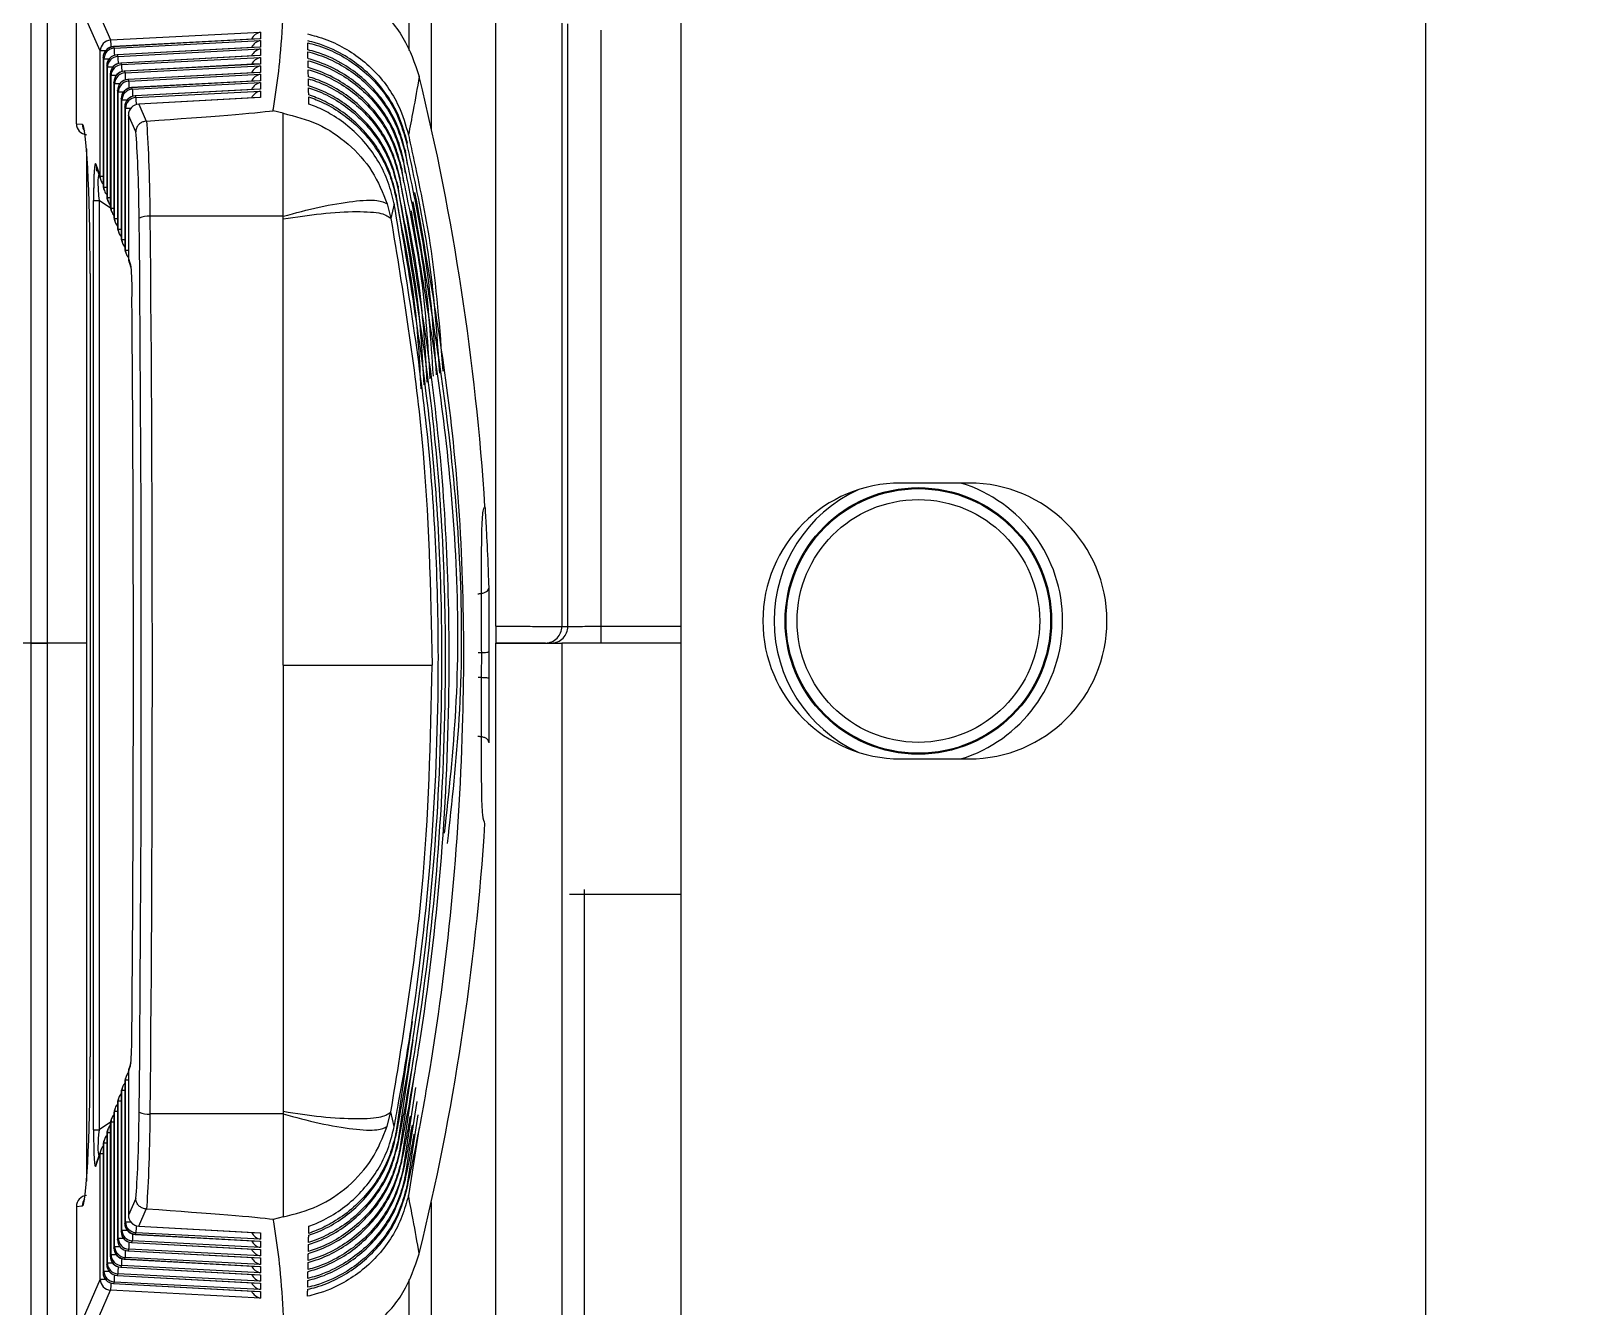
# Model space of a CAD drawing. Extents: x 7 to 135, y 1 to 99.
# Drawn here: x 98.014 to 99.424, y 44.668 to 45.824 of the extents above; entities that cross this region are included whole.
import ezdxf

# ---------------------------------------------------------------- set-up
doc = ezdxf.new("R2010")
doc.units = 0
doc.header["$MEASUREMENT"] = 0
doc.layers.add('OBJECT', color=7, linetype='CONTINUOUS')

msp = doc.modelspace()

# ---------------------------------------------------------------- linework, layer by layer
at = {"layer": 'OBJECT'}
for p, q in [((99.2781, 44.4974), (99.2781, 53.47)), ((98.0136, 45.27), (98.0136, 47.2234)), ((98.0281, 47.2169), (98.0281, 45.27)), ((98.3766, 45.7359), (98.3766, 47.2169)), ((98.435, 45.2852), (98.435, 47.2169)), ((98.3763, 47.1644), (98.3763, 45.7371)), ((98.356, 47.1), (98.356, 45.8069)), ((98.4949, 47.0979), (98.4949, 45.285)), ((98.6031, 44.5417), (98.6031, 46.0383)), ((98.0641, 45.8655), (98.0857, 45.8165)), ((98.0763, 45.8065), (98.0547, 45.8556)), ((98.0547, 45.7406), (98.0547, 45.8555)), ((98.5003, 45.285), (98.5003, 45.8312)), ((98.0857, 45.8165), (98.2216, 45.8235)), ((98.2204, 45.8176), (98.0884, 45.8105)), ((98.2216, 45.8176), (98.0884, 45.8104)), ((98.089, 45.809), (98.2216, 45.8159)), ((98.2216, 45.8235), (98.2216, 45.8176)), ((98.2216, 45.8159), (98.2216, 45.81)), ((98.5303, 45.8255), (98.5303, 45.2852)), ((98.0763, 45.6927), (98.0763, 45.8065)), ((98.0809, 45.8065), (98.0763, 45.8065)), ((98.0884, 45.8105), (98.0884, 45.8104)), ((98.0884, 45.8104), (98.089, 45.809)), ((98.2204, 45.81), (98.0916, 45.803)), ((98.0916, 45.803), (98.0917, 45.803)), ((98.2216, 45.81), (98.0917, 45.803)), ((98.0917, 45.803), (98.0923, 45.8016)), ((98.0923, 45.8016), (98.2216, 45.8083)), ((98.2204, 45.8024), (98.0949, 45.7956)), ((98.2216, 45.8024), (98.0949, 45.7955)), ((98.2216, 45.8083), (98.2216, 45.8024)), ((98.0789, 45.8005), (98.0789, 45.685)), ((98.0795, 45.7991), (98.0789, 45.8005)), ((98.0789, 45.8005), (98.0789, 45.685)), ((98.0789, 45.8005), (98.0789, 45.8005)), ((98.0795, 45.6832), (98.0795, 45.7991)), ((98.0842, 45.7991), (98.0795, 45.7991)), ((98.0822, 45.7931), (98.0822, 45.6755)), ((98.0828, 45.7917), (98.0822, 45.7931)), ((98.0822, 45.7931), (98.0822, 45.6755)), ((98.0822, 45.7931), (98.0822, 45.7931)), ((98.0828, 45.6737), (98.0828, 45.7917)), ((98.0875, 45.7917), (98.0828, 45.7917)), ((98.0949, 45.7956), (98.0949, 45.7955)), ((98.0949, 45.7955), (98.0955, 45.7941)), ((98.0955, 45.7941), (98.2216, 45.8007)), ((98.2204, 45.7948), (98.0982, 45.7882)), ((98.2216, 45.7947), (98.0982, 45.7881)), ((98.0982, 45.7882), (98.0982, 45.7881)), ((98.0982, 45.7881), (98.0988, 45.7867)), ((98.0988, 45.7867), (98.2216, 45.793)), ((98.2216, 45.8007), (98.2216, 45.7947)), ((98.2216, 45.793), (98.2216, 45.7871)), ((98.0854, 45.7856), (98.0854, 45.666)), ((98.0855, 45.7856), (98.0854, 45.7856)), ((98.0861, 45.7842), (98.0855, 45.7856)), ((98.0855, 45.7856), (98.0855, 45.666)), ((98.0861, 45.6642), (98.0861, 45.7842)), ((98.0907, 45.7842), (98.0861, 45.7842)), ((98.0887, 45.7782), (98.0887, 45.6564)), ((98.0894, 45.7768), (98.0887, 45.7782)), ((98.0887, 45.7782), (98.0887, 45.6564)), ((98.0887, 45.7782), (98.0887, 45.7782)), ((98.0894, 45.6546), (98.0894, 45.7768)), ((98.094, 45.7768), (98.0894, 45.7768)), ((98.2204, 45.7871), (98.1015, 45.7807)), ((98.2216, 45.7871), (98.1015, 45.7807)), ((98.1015, 45.7807), (98.1021, 45.7792)), ((98.1015, 45.7807), (98.1015, 45.7807)), ((98.1021, 45.7792), (98.2216, 45.7854)), ((98.2204, 45.7795), (98.1047, 45.7733)), ((98.2216, 45.7795), (98.1047, 45.7732)), ((98.1054, 45.7718), (98.2216, 45.7778)), ((98.2216, 45.7854), (98.2216, 45.7795)), ((98.2216, 45.7778), (98.2216, 45.7719)), ((98.3655, 45.7834), (98.3656, 45.7833)), ((98.092, 45.7707), (98.092, 45.6469)), ((98.0926, 45.7693), (98.092, 45.7707)), ((98.092, 45.7707), (98.092, 45.6469)), ((98.092, 45.7707), (98.092, 45.7707)), ((98.0926, 45.6451), (98.0926, 45.7693)), ((98.0973, 45.7693), (98.0926, 45.7693)), ((98.0953, 45.7633), (98.0953, 45.6374)), ((98.0959, 45.7619), (98.0953, 45.7633)), ((98.0953, 45.7633), (98.0953, 45.6374)), ((98.0953, 45.7633), (98.0953, 45.7633)), ((98.0959, 45.6356), (98.0959, 45.7619)), ((98.1005, 45.7619), (98.0959, 45.7619)), ((98.1047, 45.7733), (98.1047, 45.7732)), ((98.1047, 45.7732), (98.1054, 45.7718)), ((98.2204, 45.7719), (98.108, 45.7659)), ((98.2216, 45.7719), (98.108, 45.7658)), ((98.108, 45.7659), (98.108, 45.7658)), ((98.108, 45.7658), (98.1086, 45.7644)), ((98.1086, 45.7644), (98.2216, 45.7702)), ((98.2204, 45.7643), (98.1113, 45.7584)), ((98.2216, 45.7643), (98.1113, 45.7584)), ((98.2216, 45.7702), (98.2216, 45.7643)), ((98.0985, 45.7559), (98.0985, 45.6279)), ((98.0992, 45.7544), (98.0985, 45.7559)), ((98.0985, 45.7559), (98.0985, 45.6279)), ((98.0985, 45.7559), (98.0985, 45.7559)), ((98.0992, 45.6261), (98.0992, 45.7544)), ((98.1038, 45.7544), (98.0992, 45.7544)), ((98.1018, 45.7484), (98.1018, 45.6184)), ((98.1018, 45.7484), (98.1018, 45.6184)), ((98.1085, 45.7332), (98.1018, 45.7484)), ((98.1018, 45.7484), (98.1018, 45.7484)), ((98.1113, 45.7584), (98.1181, 45.7429)), ((98.1113, 45.7584), (98.1113, 45.7584)), ((98.2422, 45.75), (98.2331, 45.7523)), ((98.0547, 45.7406), (98.06, 45.7401)), ((98.0547, 45.7406), (98.0547, 45.7406)), ((98.1181, 45.7429), (98.1184, 45.7429)), ((98.0639, 45.7177), (98.0639, 44.7823)), ((98.3546, 45.7241), (98.3542, 45.7224)), ((98.0724, 45.704), (98.0763, 45.6927)), ((98.3513, 45.708), (98.351, 45.7064)), ((98.3532, 45.6957), (98.3513, 45.708)), ((98.353, 45.7161), (98.3526, 45.7144)), ((98.3549, 45.7037), (98.353, 45.7161)), ((98.0729, 45.7007), (98.0768, 45.6895)), ((98.073, 45.7004), (98.073, 45.6976)), ((98.0789, 45.6927), (98.0763, 45.6927)), ((98.348, 45.692), (98.3477, 45.6904)), ((98.3497, 45.7), (98.3494, 45.6984)), ((98.3516, 45.6876), (98.3497, 45.7)), ((98.0789, 45.685), (98.0795, 45.6832)), ((98.0789, 45.685), (98.0789, 45.685)), ((98.0794, 45.6817), (98.0801, 45.68)), ((98.0795, 45.6832), (98.0822, 45.6832)), ((98.0822, 45.6755), (98.0828, 45.6737)), ((98.0822, 45.6755), (98.0822, 45.6755)), ((98.3446, 45.676), (98.3443, 45.6744)), ((98.3463, 45.684), (98.346, 45.6824)), ((98.0703, 44.829), (98.0703, 45.671)), ((98.0703, 45.671), (98.0753, 45.671)), ((98.0753, 45.671), (98.0753, 44.829)), ((98.0856, 45.6642), (98.0753, 45.671)), ((98.0827, 45.6722), (98.0833, 45.6704)), ((98.0828, 45.6737), (98.0854, 45.6737)), ((98.0854, 45.666), (98.0855, 45.666)), ((98.0855, 45.666), (98.0861, 45.6642)), ((98.086, 45.6627), (98.0866, 45.6609)), ((98.0861, 45.6642), (98.0887, 45.6642)), ((98.3366, 45.6679), (98.3399, 45.6547)), ((98.3429, 45.668), (98.3399, 45.6547)), ((98.0887, 45.6564), (98.0894, 45.6546)), ((98.0887, 45.6564), (98.0887, 45.6564)), ((98.0893, 45.6532), (98.0899, 45.6514)), ((98.0894, 45.6546), (98.092, 45.6546)), ((98.092, 45.6469), (98.0926, 45.6451)), ((98.092, 45.6469), (98.092, 45.6469)), ((98.2422, 45.6567), (98.1216, 45.6567)), ((98.2422, 45.6543), (98.2422, 45.6567)), ((98.0925, 45.6437), (98.0932, 45.6419)), ((98.0926, 45.6451), (98.0953, 45.6451)), ((98.0953, 45.6374), (98.0959, 45.6356)), ((98.0953, 45.6374), (98.0953, 45.6374)), ((98.0958, 45.6342), (98.0964, 45.6323)), ((98.0959, 45.6356), (98.0985, 45.6356)), ((98.0985, 45.6279), (98.0992, 45.6261)), ((98.0985, 45.6279), (98.0985, 45.6279)), ((98.0991, 45.6247), (98.0997, 45.6228)), ((98.0992, 45.6261), (98.1018, 45.6261)), ((98.1018, 45.6184), (98.1035, 45.6135)), ((98.1018, 45.6184), (98.1018, 45.6184)), ((98.0671, 45.605), (98.0671, 44.895)), ((98.0671, 45.605), (98.0671, 44.895)), ((98.0671, 45.605), (98.0671, 45.605)), ((98.1024, 45.6151), (98.104, 45.6103)), ((98.8641, 45.415), (98.8021, 45.415)), ((98.4251, 45.3934), (98.4251, 45.3934)), ((98.435, 45.2852), (98.435, 45.27)), ((98.5303, 45.2852), (98.5303, 45.27)), ((98.5303, 45.2852), (98.6031, 45.2852)), ((98.0136, 45.27), (97.8333, 45.27)), ((98.0136, 45.27), (97.8333, 45.27)), ((98.0136, 43.3862), (98.0136, 45.27)), ((98.0639, 45.27), (98.0281, 45.27)), ((98.0281, 45.27), (98.0281, 43.3365)), ((98.435, 43.3193), (98.435, 45.27)), ((98.4949, 45.27), (98.4949, 43.4205)), ((98.5019, 45.27), (98.4949, 45.27)), ((98.6031, 45.27), (98.5019, 45.27)), ((98.4287, 45.2622), (98.4287, 45.2622)), ((98.4287, 45.2378), (98.4287, 45.2378)), ((98.8021, 45.165), (98.8641, 45.165)), ((98.4251, 45.1066), (98.4251, 45.1066)), ((98.5019, 45.0424), (98.6031, 45.0424)), ((98.5155, 44.3084), (98.5155, 45.0468)), ((98.359, 44.9272), (98.3443, 44.8256)), ((98.3596, 44.9104), (98.346, 44.8176)), ((98.0671, 44.895), (98.0671, 44.895)), ((98.1018, 44.8816), (98.1035, 44.8864)), ((98.104, 44.8897), (98.1024, 44.8848)), ((98.3604, 44.895), (98.3477, 44.8096)), ((98.0992, 44.8739), (98.0985, 44.8721)), ((98.0985, 44.8721), (98.0985, 44.7441)), ((98.0985, 44.8721), (98.0985, 44.7441)), ((98.0985, 44.8721), (98.0985, 44.8721)), ((98.0997, 44.8772), (98.0991, 44.8753)), ((98.0992, 44.7456), (98.0992, 44.8739)), ((98.1018, 44.8739), (98.0992, 44.8739)), ((98.1018, 44.8816), (98.1018, 44.7516)), ((98.1018, 44.8816), (98.1018, 44.7516)), ((98.1018, 44.8816), (98.1018, 44.8816)), ((98.3613, 44.8807), (98.3494, 44.8016)), ((98.0932, 44.8581), (98.0925, 44.8563)), ((98.0959, 44.8644), (98.0953, 44.8626)), ((98.0953, 44.8626), (98.0953, 44.7367)), ((98.0953, 44.8626), (98.0953, 44.7367)), ((98.0953, 44.8626), (98.0953, 44.8626)), ((98.0964, 44.8676), (98.0958, 44.8658)), ((98.0959, 44.7381), (98.0959, 44.8644)), ((98.0985, 44.8644), (98.0959, 44.8644)), ((98.3622, 44.8673), (98.351, 44.7936)), ((98.0894, 44.8454), (98.0887, 44.8435)), ((98.0887, 44.8435), (98.0887, 44.7218)), ((98.0887, 44.8435), (98.0887, 44.7218)), ((98.0887, 44.8435), (98.0887, 44.8435)), ((98.0899, 44.8486), (98.0893, 44.8468)), ((98.0894, 44.7232), (98.0894, 44.8454)), ((98.092, 44.8454), (98.0894, 44.8454)), ((98.0926, 44.8549), (98.092, 44.8531)), ((98.092, 44.8531), (98.092, 44.7292)), ((98.092, 44.8531), (98.092, 44.7292)), ((98.092, 44.8531), (98.092, 44.8531)), ((98.0926, 44.7307), (98.0926, 44.8549)), ((98.0953, 44.8549), (98.0926, 44.8549)), ((98.2422, 44.8433), (98.1216, 44.8433)), ((98.2422, 44.8457), (98.2422, 44.8433)), ((98.3366, 44.8321), (98.3399, 44.8453)), ((98.3429, 44.832), (98.3399, 44.8453)), ((98.3633, 44.8546), (98.3526, 44.7856)), ((98.3643, 44.8425), (98.3542, 44.7776)), ((98.0703, 44.829), (98.0753, 44.829)), ((98.0856, 44.8358), (98.0753, 44.829)), ((98.0833, 44.8296), (98.0827, 44.8278)), ((98.0854, 44.834), (98.0854, 44.7144)), ((98.0855, 44.834), (98.0854, 44.834)), ((98.0861, 44.8358), (98.0855, 44.834)), ((98.0855, 44.834), (98.0855, 44.7144)), ((98.0866, 44.8391), (98.086, 44.8373)), ((98.0861, 44.7158), (98.0861, 44.8358)), ((98.0887, 44.8358), (98.0861, 44.8358)), ((98.3654, 44.8309), (98.3558, 44.7695)), ((98.0795, 44.8168), (98.0789, 44.815)), ((98.0789, 44.815), (98.0789, 44.6995)), ((98.0789, 44.815), (98.0789, 44.6995)), ((98.0789, 44.815), (98.0789, 44.815)), ((98.0801, 44.82), (98.0794, 44.8183)), ((98.0795, 44.7009), (98.0795, 44.8168)), ((98.0822, 44.8168), (98.0795, 44.8168)), ((98.0828, 44.8263), (98.0822, 44.8245)), ((98.0822, 44.8245), (98.0822, 44.7069)), ((98.0822, 44.8245), (98.0822, 44.7069)), ((98.0822, 44.8245), (98.0822, 44.8245)), ((98.0828, 44.7083), (98.0828, 44.8263)), ((98.0854, 44.8263), (98.0828, 44.8263)), ((98.3446, 44.824), (98.3443, 44.8256)), ((98.3463, 44.816), (98.346, 44.8176)), ((98.0724, 44.796), (98.0763, 44.8073)), ((98.0768, 44.8105), (98.0729, 44.7993)), ((98.0763, 44.6935), (98.0763, 44.8073)), ((98.0763, 44.8073), (98.0789, 44.8073)), ((98.348, 44.808), (98.3477, 44.8096)), ((98.3497, 44.8), (98.3494, 44.8016)), ((98.3513, 44.792), (98.351, 44.7936)), ((98.353, 44.7839), (98.3526, 44.7856)), ((98.3546, 44.7759), (98.3542, 44.7776)), ((98.0547, 44.7594), (98.06, 44.7599)), ((98.0547, 44.7594), (98.0547, 44.6445)), ((98.0547, 44.7594), (98.0547, 44.7594)), ((98.1085, 44.7668), (98.1018, 44.7516)), ((98.3763, 44.7629), (98.3763, 43.3193)), ((98.0985, 44.7441), (98.0992, 44.7456)), ((98.0985, 44.7441), (98.0985, 44.7441)), ((98.0992, 44.7456), (98.1038, 44.7456)), ((98.1018, 44.7516), (98.1018, 44.7516)), ((98.1113, 44.7416), (98.1181, 44.7571)), ((98.1181, 44.7571), (98.1184, 44.7571)), ((98.2422, 44.75), (98.2331, 44.7477)), ((98.092, 44.7292), (98.0926, 44.7307)), ((98.0926, 44.7307), (98.0973, 44.7307)), ((98.0953, 44.7367), (98.0959, 44.7381)), ((98.0953, 44.7367), (98.0953, 44.7367)), ((98.0959, 44.7381), (98.1005, 44.7381)), ((98.1086, 44.7356), (98.108, 44.7342)), ((98.108, 44.7342), (98.2216, 44.7281)), ((98.108, 44.7342), (98.108, 44.7341)), ((98.108, 44.7341), (98.2204, 44.7281)), ((98.2216, 44.7298), (98.1086, 44.7356)), ((98.1113, 44.7416), (98.2204, 44.7357)), ((98.1113, 44.7416), (98.2216, 44.7357)), ((98.1113, 44.7416), (98.1113, 44.7416)), ((98.2216, 44.7357), (98.2216, 44.7298)), ((98.0855, 44.7144), (98.0861, 44.7158)), ((98.0861, 44.7158), (98.0907, 44.7158)), ((98.0887, 44.7218), (98.0894, 44.7232)), ((98.0887, 44.7218), (98.0887, 44.7218)), ((98.0894, 44.7232), (98.094, 44.7232)), ((98.092, 44.7292), (98.092, 44.7292)), ((98.1021, 44.7208), (98.1015, 44.7193)), ((98.1015, 44.7193), (98.2204, 44.7129)), ((98.1015, 44.7193), (98.2216, 44.7129)), ((98.1015, 44.7193), (98.1015, 44.7193)), ((98.2216, 44.7146), (98.1021, 44.7208)), ((98.1054, 44.7282), (98.1047, 44.7268)), ((98.1047, 44.7268), (98.2216, 44.7205)), ((98.1047, 44.7268), (98.1047, 44.7267)), ((98.1047, 44.7267), (98.2204, 44.7205)), ((98.2216, 44.7222), (98.1054, 44.7282)), ((98.2216, 44.7281), (98.2216, 44.7222)), ((98.2216, 44.7205), (98.2216, 44.7146)), ((98.3655, 44.7165), (98.3656, 44.7167)), ((98.0822, 44.7069), (98.0828, 44.7083)), ((98.0822, 44.7069), (98.0822, 44.7069)), ((98.0828, 44.7083), (98.0875, 44.7083)), ((98.0854, 44.7144), (98.0855, 44.7144)), ((98.0955, 44.7059), (98.0949, 44.7045)), ((98.0949, 44.7045), (98.2216, 44.6976)), ((98.0949, 44.7045), (98.0949, 44.7044)), ((98.0949, 44.7044), (98.2204, 44.6976)), ((98.2216, 44.6993), (98.0955, 44.7059)), ((98.0988, 44.7133), (98.0982, 44.7119)), ((98.0982, 44.7119), (98.2216, 44.7052)), ((98.0982, 44.7119), (98.0982, 44.7118)), ((98.0982, 44.7118), (98.2204, 44.7052)), ((98.2216, 44.707), (98.0988, 44.7133)), ((98.2216, 44.7129), (98.2216, 44.707)), ((98.2216, 44.7052), (98.2216, 44.6993)), ((98.0763, 44.6935), (98.0547, 44.6444)), ((98.0763, 44.6935), (98.0809, 44.6935)), ((98.0789, 44.6995), (98.0795, 44.7009)), ((98.0789, 44.6995), (98.0789, 44.6995)), ((98.0795, 44.7009), (98.0842, 44.7009)), ((98.089, 44.691), (98.0884, 44.6896)), ((98.0884, 44.6896), (98.2216, 44.6824)), ((98.0884, 44.6896), (98.0884, 44.6895)), ((98.0884, 44.6895), (98.2204, 44.6824)), ((98.2216, 44.6841), (98.089, 44.691)), ((98.0916, 44.697), (98.2204, 44.69)), ((98.0917, 44.697), (98.0916, 44.697)), ((98.0923, 44.6984), (98.0917, 44.697)), ((98.0917, 44.697), (98.2216, 44.69)), ((98.2216, 44.6917), (98.0923, 44.6984)), ((98.2216, 44.6976), (98.2216, 44.6917)), ((98.2216, 44.69), (98.2216, 44.6841)), ((98.356, 44.6933), (98.356, 43.4)), ((98.0641, 44.6345), (98.0857, 44.6835)), ((98.2216, 44.6765), (98.0857, 44.6835)), ((98.2216, 44.6824), (98.2216, 44.6765))]:
    msp.add_line(p, q, dxfattribs=at)
at = {"layer": 'OBJECT', "flags": 128}
msp.add_lwpolyline([(98.4949, 45.285), (98.4965, 45.285), (98.5003, 45.285)], dxfattribs=at)
at = {"layer": 'OBJECT'}
for radius in [0.1208, 0.1199, 0.11]:
    msp.add_circle((98.8181, 45.29), radius, dxfattribs=at)
for centre, radius, start, end in [((99.9031, 45.29), 1.5, 209.9264, 65.3757), ((98.0863, 45.8064), 0.01, 93.2335, 179.4221), ((98.312, 45.8224), 0.2264, 181.5146, 183.1358), ((98.0889, 45.8005), 0.01, 93.0837, 180), ((98.0889, 45.8004), 0.01, 93.2373, 179.4219), ((98.0896, 45.799), 0.01, 93.2327, 179.423), ((98.0922, 45.7931), 0.01, 93.0837, 180), ((98.0922, 45.793), 0.01, 93.2371, 179.4186), ((98.0928, 45.7916), 0.01, 93.2318, 179.423), ((98.1145, 45.8068), 0.0256, 175.1457, 189.4997), ((98.3122, 45.8073), 0.22, 181.4935, 183.1576), ((98.0954, 45.7856), 0.01, 93.0837, 180), ((98.0955, 45.7855), 0.01, 93.2335, 179.4221), ((98.0961, 45.7841), 0.01, 93.2335, 179.4221), ((98.0987, 45.7782), 0.01, 93.0837, 180), ((98.0988, 45.7781), 0.01, 93.2318, 179.423), ((98.2148, 45.7958), 0.1192, 180.7895, 183.8566), ((98.0994, 45.7767), 0.01, 93.2336, 179.4256), ((98.102, 45.7707), 0.01, 93.0837, 180), ((98.102, 45.7706), 0.01, 93.2318, 179.423), ((98.1027, 45.7692), 0.01, 93.2362, 179.4194), ((98.3234, 45.7926), 0.2247, 181.5129, 183.1388), ((98.3285, 45.7852), 0.2265, 181.5181, 183.1287), ((96.1797, 45.25), 2.25, 3.6537, 13.7101), ((98.1053, 45.7633), 0.01, 93.0837, 180), ((98.1053, 45.7632), 0.01, 93.2354, 179.4194), ((98.1059, 45.7618), 0.01, 93.2354, 179.4194), ((98.1085, 45.7559), 0.01, 93.0837, 180), ((98.1086, 45.7558), 0.01, 93.2318, 179.423), ((98.1092, 45.7543), 0.01, 93.2354, 179.4194), ((98.3282, 45.7777), 0.2229, 181.5089, 183.1434), ((98.3315, 45.7702), 0.223, 181.5075, 183.1399), ((98.1118, 45.7484), 0.01, 93.0837, 180), ((98.1118, 45.7483), 0.01, 93.2318, 179.423), ((98.0647, 45.7406), 0.01, 180, 265), ((98.07, 45.7401), 0.01, 179.9819, 217.6254), ((98.0822, 45.7039), 0.00978, 179.5527, 198.9469), ((98.086, 45.6927), 0.00979, 179.5553, 198.9443), ((98.0862, 45.6927), 0.01, 198.9828, 222.7995), ((98.0889, 45.685), 0.01, 180, 198.9828), ((98.0886, 45.6849), 0.00973, 179.5032, 198.9964), ((98.0893, 45.6831), 0.00975, 179.5244, 198.976), ((98.0895, 45.6832), 0.01, 198.9828, 222.774), ((98.0922, 45.6755), 0.01, 180, 198.9828), ((98.0919, 45.6754), 0.00975, 179.5325, 198.9872), ((98.0926, 45.6736), 0.00975, 179.5244, 198.976), ((98.0928, 45.6737), 0.01, 198.9828, 222.7486), ((98.0954, 45.666), 0.01, 180, 198.9828), ((98.0952, 45.6659), 0.00978, 179.5534, 198.9462), ((98.0958, 45.6641), 0.00973, 179.5025, 198.9971), ((98.0961, 45.6642), 0.01, 198.9828, 222.7231), ((98.0987, 45.6564), 0.01, 180, 198.9828), ((98.0985, 45.6564), 0.00975, 179.5242, 198.9754), ((98.0991, 45.6546), 0.00973, 179.5032, 198.9964), ((98.0993, 45.6546), 0.01, 198.9828, 222.6976), ((98.102, 45.6469), 0.01, 180, 198.9828), ((98.1017, 45.6469), 0.00973, 179.5032, 198.9964), ((98.1195, 45.6397), 0.0171, 82.9738, 117.5469), ((98.1024, 45.645), 0.00975, 179.5325, 198.9872), ((98.1026, 45.6451), 0.01, 198.9828, 222.6721), ((98.1053, 45.6374), 0.01, 180, 198.9828), ((98.105, 45.6373), 0.00975, 179.5325, 198.9872), ((98.1057, 45.6355), 0.00975, 179.5325, 198.9872), ((98.1059, 45.6356), 0.01, 198.9828, 222.6466), ((98.1085, 45.6279), 0.01, 180, 198.9828), ((98.1083, 45.6278), 0.00978, 179.5527, 198.9469), ((98.1089, 45.626), 0.00975, 179.5325, 198.9872), ((98.1092, 45.6261), 0.01, 198.9828, 222.6211), ((98.1118, 45.6184), 0.01, 180, 198.9828), ((98.1116, 45.6183), 0.00975, 179.5236, 198.976), ((98.1132, 45.6135), 0.00975, 179.5325, 198.9872), ((98.8021, 45.29), 0.125, 90, 270), ((98.8181, 45.29), 0.1308, 114.6595, 245.3405), ((98.8181, 45.29), 0.1308, 287.1647, 72.8353), ((98.8641, 45.29), 0.125, 270, 90), ((98.4799, 45.285), 0.015, 270.0395, 0.0695), ((98.4853, 45.285), 0.015, 270.0402, 0.07), ((96.1797, 45.25), 2.25, 346.2899, 356.3463), ((98.1118, 44.8816), 0.01, 161.0172, 180), ((98.1116, 44.8817), 0.00976, 161.025, 180.4752), ((98.1132, 44.8865), 0.00975, 161.0131, 180.4669), ((98.1059, 44.8644), 0.01, 137.3534, 161.0172), ((98.1085, 44.8721), 0.01, 161.0172, 180), ((98.1083, 44.8722), 0.00978, 161.0541, 180.4461), ((98.1089, 44.874), 0.00975, 161.0131, 180.4669), ((98.1092, 44.8739), 0.01, 137.3789, 161.0172), ((98.1024, 44.855), 0.00975, 161.0131, 180.4669), ((98.1026, 44.8549), 0.01, 137.3279, 161.0172), ((98.1053, 44.8626), 0.01, 161.0172, 180), ((98.105, 44.8627), 0.00975, 161.0125, 180.4676), ((98.1057, 44.8645), 0.00975, 161.0125, 180.4676), ((98.0961, 44.8358), 0.01, 137.2769, 161.0172), ((98.0987, 44.8435), 0.01, 161.0172, 180), ((98.0985, 44.8436), 0.00976, 161.025, 180.4752), ((98.0991, 44.8454), 0.00973, 161.0032, 180.497), ((98.0993, 44.8454), 0.01, 137.3024, 161.0172), ((98.102, 44.8531), 0.01, 161.0172, 180), ((98.1017, 44.8531), 0.00973, 161.0039, 180.4963), ((98.1195, 44.8602), 0.0171, 242.4556, 277.025), ((98.0926, 44.8264), 0.00975, 161.0248, 180.4754), ((98.0928, 44.8263), 0.01, 137.2514, 161.0172), ((98.0954, 44.834), 0.01, 161.0172, 180), ((98.0952, 44.8341), 0.00978, 161.0534, 180.4468), ((98.0958, 44.8359), 0.00973, 161.0039, 180.4963), ((98.0889, 44.815), 0.01, 161.0172, 180), ((98.0886, 44.8151), 0.00973, 161.0039, 180.4963), ((98.0893, 44.8169), 0.00976, 161.025, 180.4752), ((98.0895, 44.8168), 0.01, 137.226, 161.0172), ((98.0922, 44.8245), 0.01, 161.0172, 180), ((98.0919, 44.8246), 0.00975, 161.0131, 180.4669), ((98.086, 44.8073), 0.00978, 161.0539, 180.4463), ((98.0862, 44.8073), 0.01, 137.2005, 161.0172), ((98.0822, 44.7961), 0.00978, 161.0541, 180.4461), ((98.0647, 44.7594), 0.01, 95, 180), ((98.07, 44.7599), 0.01, 142.3737, 180.019), ((98.1085, 44.7441), 0.01, 180, 266.9163), ((98.1086, 44.7442), 0.01, 180.5774, 266.7671), ((98.1092, 44.7457), 0.01, 180.581, 266.7636), ((98.1118, 44.7516), 0.01, 180, 266.9163), ((98.1118, 44.7517), 0.01, 180.5774, 266.7671), ((98.1027, 44.7308), 0.01, 180.5812, 266.7636), ((98.1053, 44.7367), 0.01, 180, 266.9163), ((98.1053, 44.7368), 0.01, 180.581, 266.7636), ((98.1059, 44.7382), 0.01, 180.581, 266.7636), ((98.3282, 44.7223), 0.2229, 176.8565, 178.4912), ((98.3315, 44.7298), 0.2229, 176.8599, 178.4927), ((98.0961, 44.7159), 0.01, 180.5774, 266.7673), ((98.0987, 44.7218), 0.01, 180, 266.9163), ((98.0988, 44.7219), 0.01, 180.5774, 266.7671), ((98.0994, 44.7233), 0.01, 180.574, 266.7672), ((98.102, 44.7292), 0.01, 180, 266.9163), ((98.102, 44.7293), 0.01, 180.5774, 266.7671), ((98.3234, 44.7074), 0.2247, 176.8614, 178.4869), ((98.3285, 44.7148), 0.2265, 176.8713, 178.4819), ((98.0922, 44.7069), 0.01, 180, 266.9163), ((98.0922, 44.707), 0.01, 180.581, 266.7638), ((98.0928, 44.7084), 0.01, 180.5772, 266.7675), ((98.0954, 44.7144), 0.01, 180, 266.9163), ((98.0955, 44.7145), 0.01, 180.5777, 266.7671), ((98.3153, 44.6926), 0.2231, 176.8539, 178.4951), ((98.2148, 44.7042), 0.1193, 176.1438, 179.2101), ((98.0863, 44.6936), 0.01, 180.5774, 266.7671), ((98.0889, 44.6995), 0.01, 180, 266.9163), ((98.0889, 44.6996), 0.01, 180.5776, 266.7637), ((98.0896, 44.701), 0.01, 180.5772, 266.7675), ((98.4856, 44.6705), 0.4001, 177.2162, 178.1334), ((98.1154, 44.6931), 0.0265, 170.7312, 184.6234)]:
    msp.add_arc(centre, radius, start, end, dxfattribs=at)
for centre, major_axis, ratio, start_param, end_param in [((98.2222, 45.8136), (0.00731, 0.0077), 0.885668, 0.872583, 1.900342), ((98.2222, 45.806), (0.00731, 0.0077), 0.885668, 0.872583, 1.900342), ((98.2222, 45.7984), (0.00731, 0.0077), 0.885668, 0.872583, 1.900342), ((98.2222, 45.7907), (0.00731, 0.0077), 0.885668, 0.872583, 1.900342), ((98.2222, 45.7831), (0.00731, 0.0077), 0.885668, 0.872583, 1.900342), ((98.2222, 45.7755), (0.00731, 0.0077), 0.885668, 0.872583, 1.900342), ((98.2222, 45.7679), (0.00731, 0.0077), 0.885668, 0.872583, 1.900342), ((98.2222, 45.7603), (0.00731, 0.0077), 0.885668, 0.872583, 1.900342), ((95.9524, 45.635), (2.2897, 0.1191), 0.00637, 5.952606, 6.193719), ((98.06, 45.6046), (0, 0.1355), 0.052561, 4.715395, 6.278595), ((98.1059, 45.635), (0, 0.11), 0.052802, 4.894143, 5.815677), ((98.1159, 45.635), (0, 0.12), 0.048402, 4.894143, 5.830764), ((98.0728, 45.6563), (-0.0008, 0.0482), 0.049658, 6.132152, 7.543678), ((98.0828, 45.6563), (-0.0068, 0.04), 0.131783, 0.235307, 0.687541), ((98.0828, 45.6563), (-0.0068, 0.04), 0.131783, 0.687541, 1.17247), ((97.9953, 45.25), (0, 2.24), 0.052802, 4.530635, 4.894143), ((98.0053, 45.25), (0, 2.25), 0.052568, 4.530635, 4.894143), ((97.9918, 45.25), (0, 2.1693), 0.052827, 4.557874, 4.866904), ((98.4364, 45.25), (0, 0.1429), 0.054262, 1.485384, 1.656209), ((98.06, 44.8954), (0, 0.1355), 0.052561, 3.146183, 4.709383), ((98.1059, 44.865), (0, 0.11), 0.052802, 3.609101, 4.530635), ((98.1159, 44.865), (0, 0.12), 0.048402, 3.594014, 4.530635), ((98.0728, 44.8437), (0.0008, 0.0482), 0.049658, 1.8811, 3.292626), ((98.0828, 44.8437), (0.0068, 0.04), 0.131783, 1.969122, 2.906286), ((95.9524, 44.865), (2.2897, -0.1191), 0.00637, 0.089466, 0.33058), ((98.2222, 44.7397), (-0.00731, 0.0077), 0.885668, 1.241251, 2.26901), ((98.2222, 44.7321), (-0.00731, 0.0077), 0.885668, 1.241251, 2.26901), ((98.2222, 44.7245), (-0.00731, 0.0077), 0.885668, 1.241251, 2.26901), ((98.2222, 44.7169), (-0.00731, 0.0077), 0.885668, 1.241251, 2.26901), ((98.2222, 44.7093), (-0.00731, 0.0077), 0.885668, 1.241251, 2.26901), ((98.2222, 44.7016), (-0.00731, 0.0077), 0.885668, 1.241251, 2.26901), ((98.2222, 44.694), (-0.00731, 0.0077), 0.885668, 1.241251, 2.26901), ((98.2222, 44.6864), (-0.00731, 0.0077), 0.885668, 1.241251, 2.26901)]:
    msp.add_ellipse(centre, major_axis=major_axis, ratio=ratio, start_param=start_param, end_param=end_param, dxfattribs=at)
for points, knots in [([(98.2493, 45.875), (98.2628, 45.8736), (98.2898, 45.8709), (98.3254, 45.8501), (98.3528, 45.8204), (98.3614, 45.7955), (98.3655, 45.7834)], [0, 0, 0, 0, 0.253585, 0.507165, 0.760848, 1, 1, 1, 1]), ([(98.2331, 45.7523), (98.2332, 45.753), (98.2337, 45.7566), (98.2359, 45.7713), (98.2399, 45.7998), (98.2414, 45.8253), (98.2422, 45.8396)], [0, 0, 0, 0, 0.024147, 0.120739, 0.507103, 1, 1, 1, 1]), ([(98.2643, 45.8219), (98.2669, 45.8212), (98.2761, 45.819), (98.2974, 45.8108), (98.3251, 45.791), (98.3468, 45.7612), (98.3532, 45.7394), (98.3558, 45.7305)], [0, 0, 0, 0, 0.0597773, 0.2071598, 0.5014128, 0.7959343, 1, 1, 1, 1]), ([(98.3546, 45.7241), (98.3528, 45.7305), (98.3475, 45.7501), (98.3291, 45.7793), (98.301, 45.8022), (98.278, 45.8122), (98.267, 45.815), (98.2644, 45.8156)], [0, 0, 0, 0, 0.148503, 0.448597, 0.748256, 0.940444, 1, 1, 1, 1]), ([(98.2644, 45.8138), (98.267, 45.8132), (98.2761, 45.8109), (98.2973, 45.8023), (98.3246, 45.7822), (98.3457, 45.7524), (98.3518, 45.731), (98.3542, 45.7224)], [0, 0, 0, 0, 0.059496, 0.208459, 0.505892, 0.803608, 1, 1, 1, 1]), ([(98.2645, 45.8076), (98.2645, 45.8084), (98.2645, 45.8105), (98.2644, 45.8126), (98.2644, 45.8138)], [0, 0, 0, 0, 0.412522, 1, 1, 1, 1]), ([(98.353, 45.7161), (98.3512, 45.7225), (98.346, 45.7421), (98.3277, 45.7714), (98.3, 45.7941), (98.2776, 45.8041), (98.2671, 45.8069), (98.2645, 45.8076)], [0, 0, 0, 0, 0.150136, 0.453529, 0.756485, 0.940718, 1, 1, 1, 1]), ([(98.2646, 45.8058), (98.2671, 45.8051), (98.2761, 45.8026), (98.2971, 45.7938), (98.3242, 45.7733), (98.3445, 45.7435), (98.3504, 45.7225), (98.3526, 45.7144)], [0, 0, 0, 0, 0.0592199, 0.2098301, 0.5105952, 0.8116522, 1, 1, 1, 1]), ([(98.2647, 45.7995), (98.2647, 45.8004), (98.2646, 45.8025), (98.2646, 45.8045), (98.2646, 45.8058)], [0, 0, 0, 0, 0.412498, 1, 1, 1, 1]), ([(98.3513, 45.708), (98.3496, 45.7145), (98.3445, 45.7341), (98.3263, 45.7635), (98.299, 45.786), (98.2771, 45.7959), (98.2672, 45.7988), (98.2647, 45.7995)], [0, 0, 0, 0, 0.151845, 0.458695, 0.765105, 0.940995, 1, 1, 1, 1]), ([(98.2647, 45.7977), (98.2672, 45.797), (98.2761, 45.7944), (98.297, 45.7852), (98.3238, 45.7643), (98.3433, 45.7347), (98.3489, 45.7141), (98.351, 45.7064)], [0, 0, 0, 0, 0.058946, 0.211287, 0.515534, 0.820094, 1, 1, 1, 1]), ([(98.2649, 45.7914), (98.2648, 45.7922), (98.2648, 45.7943), (98.2648, 45.7964), (98.2647, 45.7977)], [0, 0, 0, 0, 0.412462, 1, 1, 1, 1]), ([(98.3497, 45.7), (98.348, 45.7065), (98.3429, 45.7261), (98.3249, 45.7556), (98.298, 45.7779), (98.2767, 45.7878), (98.2673, 45.7906), (98.2649, 45.7914)], [0, 0, 0, 0, 0.153634, 0.464107, 0.774128, 0.941265, 1, 1, 1, 1]), ([(98.2649, 45.7895), (98.2673, 45.7888), (98.2762, 45.7861), (98.2968, 45.7766), (98.3233, 45.7553), (98.3421, 45.7258), (98.3475, 45.7056), (98.3494, 45.6984)], [0, 0, 0, 0, 0.058674, 0.212822, 0.520728, 0.828955, 1, 1, 1, 1]), ([(98.265, 45.7832), (98.265, 45.7841), (98.265, 45.7862), (98.2649, 45.7883), (98.2649, 45.7895)], [0, 0, 0, 0, 0.41243, 1, 1, 1, 1]), ([(98.348, 45.692), (98.3464, 45.6985), (98.3413, 45.7181), (98.3234, 45.7476), (98.297, 45.7697), (98.2763, 45.7796), (98.2674, 45.7824), (98.265, 45.7832)], [0, 0, 0, 0, 0.155511, 0.46978, 0.783592, 0.941533, 1, 1, 1, 1]), ([(98.265, 45.7814), (98.2674, 45.7806), (98.2762, 45.7778), (98.2967, 45.768), (98.3228, 45.7462), (98.3409, 45.7168), (98.346, 45.6971), (98.3477, 45.6904)], [0, 0, 0, 0, 0.058404, 0.214451, 0.526194, 0.838268, 1, 1, 1, 1]), ([(98.2652, 45.775), (98.2652, 45.7759), (98.2651, 45.778), (98.2651, 45.7801), (98.265, 45.7814)], [0, 0, 0, 0, 0.412389, 1, 1, 1, 1]), ([(98.3463, 45.684), (98.3447, 45.6905), (98.3397, 45.7101), (98.3219, 45.7397), (98.2959, 45.7616), (98.2758, 45.7714), (98.2675, 45.7742), (98.2652, 45.775)], [0, 0, 0, 0, 0.1574803, 0.4757308, 0.7935207, 0.9417948, 1, 1, 1, 1]), ([(98.3656, 45.7833), (98.3637, 45.773), (98.3606, 45.7554), (98.3572, 45.7378), (98.3558, 45.7305)], [0, 0, 0, 0, 0.581449, 1, 1, 1, 1]), ([(98.2652, 45.7732), (98.2675, 45.7724), (98.2762, 45.7694), (98.2965, 45.7593), (98.3223, 45.7371), (98.3396, 45.7079), (98.3444, 45.6886), (98.346, 45.6824)], [0, 0, 0, 0, 0.058137, 0.216178, 0.531948, 0.848068, 1, 1, 1, 1]), ([(98.2653, 45.7667), (98.2653, 45.7676), (98.2653, 45.7698), (98.2652, 45.7719), (98.2652, 45.7732)], [0, 0, 0, 0, 0.412358, 1, 1, 1, 1]), ([(98.3446, 45.676), (98.343, 45.6825), (98.3381, 45.7022), (98.3203, 45.7318), (98.2949, 45.7534), (98.2754, 45.7631), (98.2676, 45.7659), (98.2653, 45.7667)], [0, 0, 0, 0, 0.159551, 0.481991, 0.803963, 0.942058, 1, 1, 1, 1]), ([(98.2654, 45.7649), (98.2676, 45.7641), (98.2762, 45.761), (98.2963, 45.7506), (98.3217, 45.728), (98.3383, 45.6989), (98.3429, 45.6801), (98.3443, 45.6744)], [0, 0, 0, 0, 0.057876, 0.218013, 0.53802, 0.858388, 1, 1, 1, 1]), ([(98.2655, 45.7584), (98.2655, 45.7593), (98.2654, 45.7615), (98.2654, 45.7636), (98.2654, 45.7649)], [0, 0, 0, 0, 0.412315, 1, 1, 1, 1]), ([(98.2422, 45.6567), (98.2422, 45.6674), (98.2422, 45.6887), (98.2422, 45.716), (98.2422, 45.738), (98.2422, 45.746), (98.2422, 45.75)], [0, 0, 0, 0, 0.249999, 0.5, 0.749998, 1, 1, 1, 1]), ([(98.2422, 45.75), (98.2529, 45.7473), (98.2742, 45.7418), (98.3019, 45.7231), (98.3242, 45.6984), (98.3325, 45.678), (98.3366, 45.6679)], [0, 0, 0, 0, 0.2499994, 0.4999989, 0.7500007, 1, 1, 1, 1]), ([(98.3429, 45.668), (98.3413, 45.6745), (98.3364, 45.6942), (98.3188, 45.7239), (98.2938, 45.7452), (98.2749, 45.7549), (98.2677, 45.7576), (98.2655, 45.7584)], [0, 0, 0, 0, 0.16173, 0.488575, 0.814946, 0.942319, 1, 1, 1, 1]), ([(98.1181, 45.7429), (98.117, 45.7427), (98.1148, 45.7424), (98.1119, 45.7406), (98.1097, 45.738), (98.1087, 45.7355), (98.1085, 45.7338), (98.1085, 45.7333), (98.1085, 45.7332)], [0, 0, 0, 0, 0.219289, 0.438493, 0.659232, 0.882991, 0.985827, 1, 1, 1, 1]), ([(98.3542, 45.7224), (98.3556, 45.7159), (98.3626, 45.6833), (98.3768, 45.6146), (98.3813, 45.5512), (98.3839, 45.5145)], [0, 0, 0, 0, 0.09511, 0.475612, 1, 1, 1, 1]), ([(98.3558, 45.7305), (98.3572, 45.7239), (98.3643, 45.6914), (98.3791, 45.6206), (98.384, 45.5551), (98.3869, 45.5163)], [0, 0, 0, 0, 0.09231, 0.461609, 1, 1, 1, 1]), ([(98.351, 45.7064), (98.3524, 45.6999), (98.3591, 45.6672), (98.3721, 45.6029), (98.3759, 45.544), (98.3781, 45.5118)], [0, 0, 0, 0, 0.101685, 0.508482, 1, 1, 1, 1]), ([(98.3526, 45.7144), (98.354, 45.7079), (98.3608, 45.6753), (98.3745, 45.6087), (98.3786, 45.5476), (98.381, 45.5131)], [0, 0, 0, 0, 0.098265, 0.491386, 1, 1, 1, 1]), ([(98.0711, 45.6993), (98.071, 45.6983), (98.0706, 45.6953), (98.0704, 45.6858), (98.0703, 45.6767), (98.0703, 45.6715), (98.0703, 45.671)], [0, 0, 0, 0, 0.1686581, 0.5289197, 0.9473939, 1, 1, 1, 1]), ([(98.3477, 45.6904), (98.349, 45.6839), (98.3555, 45.6512), (98.3675, 45.5903), (98.3708, 45.5351), (98.3725, 45.5065)], [0, 0, 0, 0, 0.10768, 0.538467, 1, 1, 1, 1]), ([(98.348, 44.808), (98.3493, 44.8145), (98.3559, 44.8472), (98.3801, 44.9854), (98.3975, 45.1972), (98.3877, 45.4609), (98.3613, 45.615), (98.348, 45.692)], [0, 0, 0, 0, 0.022484, 0.112433, 0.473119, 0.736559, 1, 1, 1, 1]), ([(98.3494, 45.6984), (98.3507, 45.6919), (98.3573, 45.6592), (98.3698, 45.5967), (98.3733, 45.5398), (98.3752, 45.5095)], [0, 0, 0, 0, 0.104796, 0.524044, 1, 1, 1, 1]), ([(98.3446, 44.824), (98.3459, 44.8305), (98.3522, 44.8633), (98.3755, 45.0016), (98.3909, 45.2081), (98.3805, 45.4608), (98.3566, 45.6043), (98.3446, 45.676)], [0, 0, 0, 0, 0.023339, 0.116711, 0.491126, 0.745563, 1, 1, 1, 1]), ([(98.346, 45.6824), (98.3473, 45.6758), (98.3536, 45.6431), (98.3652, 45.5841), (98.3682, 45.5307), (98.3697, 45.504)], [0, 0, 0, 0, 0.111002, 0.555076, 1, 1, 1, 1]), ([(98.3463, 44.816), (98.3476, 44.8225), (98.3541, 44.8552), (98.3778, 44.9935), (98.3941, 45.2023), (98.3842, 45.4604), (98.359, 45.6092), (98.3463, 45.684)], [0, 0, 0, 0, 0.022904, 0.114532, 0.481954, 0.739618, 1, 1, 1, 1]), ([(98.3546, 44.7759), (98.356, 44.7825), (98.363, 44.8151), (98.3891, 44.9529), (98.4102, 45.1752), (98.4034, 45.4456), (98.3747, 45.6058), (98.3617, 45.6782)], [0, 0, 0, 0, 0.0220163, 0.1100944, 0.4632679, 0.7571673, 1, 1, 1, 1]), ([(98.2422, 45.6567), (98.2533, 45.6597), (98.2763, 45.6658), (98.3067, 45.6709), (98.3291, 45.672), (98.3341, 45.6692), (98.3366, 45.6679)], [0, 0, 0, 0, 0.241561, 0.500001, 0.75844, 1, 1, 1, 1]), ([(98.2422, 45.6543), (98.2539, 45.6561), (98.2782, 45.6598), (98.31, 45.6615), (98.3331, 45.66), (98.3377, 45.6564), (98.3399, 45.6547)], [0, 0, 0, 0, 0.24117, 0.499999, 0.758832, 1, 1, 1, 1]), ([(98.3429, 44.832), (98.3441, 44.8385), (98.3503, 44.8713), (98.3731, 45.0098), (98.3876, 45.2133), (98.377, 45.4604), (98.3543, 45.5986), (98.3429, 45.668)], [0, 0, 0, 0, 0.0237916, 0.1189725, 0.500646, 0.7491884, 1, 1, 1, 1]), ([(98.3443, 45.6744), (98.3455, 45.6678), (98.3518, 45.6351), (98.3629, 45.5775), (98.3656, 45.5257), (98.367, 45.5005)], [0, 0, 0, 0, 0.113919, 0.569662, 1, 1, 1, 1]), ([(98.3886, 45.0977), (98.3926, 45.135), (98.4055, 45.2549), (98.3952, 45.4449), (98.3699, 45.5941), (98.3584, 45.6616)], [0, 0, 0, 0, 0.198589, 0.637924, 1, 1, 1, 1]), ([(98.3912, 45.0884), (98.3953, 45.1261), (98.409, 45.249), (98.3988, 45.445), (98.3722, 45.5997), (98.3601, 45.6699)], [0, 0, 0, 0, 0.194471, 0.634141, 1, 1, 1, 1]), ([(98.2422, 45.25), (98.2422, 45.3178), (98.2422, 45.4534), (98.2422, 45.5873), (98.2422, 45.6543)], [0, 0, 0, 0, 0.5, 1, 1, 1, 1]), ([(98.3399, 45.6547), (98.3508, 45.5882), (98.3727, 45.4541), (98.3758, 45.3184), (98.3774, 45.25)], [0, 0, 0, 0, 0.496376, 1, 1, 1, 1]), ([(98.1035, 45.6135), (98.1037, 45.6126), (98.1041, 45.6107), (98.1046, 45.6034), (98.1049, 45.594), (98.105, 45.5871), (98.105, 45.5839)], [0, 0, 0, 0, 0.2618859, 0.5244057, 0.7764215, 1, 1, 1, 1]), ([(98.4251, 45.1066), (98.4244, 45.1081), (98.4229, 45.1112), (98.4221, 45.1356), (98.422, 45.1716), (98.4221, 45.2168), (98.4222, 45.2659), (98.422, 45.3132), (98.422, 45.3534), (98.4225, 45.3817), (98.4237, 45.3925), (98.4248, 45.3932), (98.4251, 45.3934)], [0, 0, 0, 0, 0.106547, 0.213092, 0.319763, 0.426916, 0.534499, 0.642267, 0.74996, 0.857311, 0.964157, 1, 1, 1, 1]), ([(98.4251, 45.3934), (98.4252, 45.3918), (98.4254, 45.3887), (98.4268, 45.3641), (98.428, 45.3381), (98.4285, 45.322), (98.4286, 45.3197)], [0, 0, 0, 0, 0.31557, 0.631102, 0.947588, 1, 1, 1, 1]), ([(98.4188, 45.3147), (98.419, 45.3147), (98.4197, 45.3147), (98.4216, 45.3149), (98.4241, 45.3154), (98.4266, 45.3166), (98.4283, 45.3181), (98.4285, 45.3192), (98.4286, 45.3197)], [0, 0, 0, 0, 0.048533, 0.140149, 0.355143, 0.570095, 0.785054, 1, 1, 1, 1]), ([(98.4286, 45.3203), (98.4286, 45.3054), (98.4287, 45.2867), (98.4287, 45.2664), (98.4287, 45.2622)], [0, 0, 0, 0, 0.7918381, 1, 1, 1, 1]), ([(98.435, 45.2852), (98.4418, 45.2852), (98.4552, 45.2852), (98.4732, 45.2851), (98.4868, 45.2851), (98.4935, 45.285), (98.4946, 45.285), (98.4949, 45.285)], [0, 0, 0, 0, 0.222083, 0.444162, 0.666242, 0.888339, 1, 1, 1, 1]), ([(98.5003, 45.285), (98.5005, 45.285), (98.501, 45.285), (98.5044, 45.2851), (98.5112, 45.2851), (98.5202, 45.2852), (98.5269, 45.2852), (98.5303, 45.2852)], [0, 0, 0, 0, 0.111668, 0.333768, 0.555862, 0.77794, 1, 1, 1, 1]), ([(98.0281, 45.27), (98.0264, 45.27), (98.0231, 45.27), (98.0186, 45.27), (98.0152, 45.27), (98.0142, 45.27), (98.0136, 45.27)], [0, 0, 0, 0, 0.257681, 0.515348, 0.772993, 1, 1, 1, 1]), ([(98.0136, 45.27), (98.0142, 45.27), (98.0154, 45.27), (98.0191, 45.27), (98.0235, 45.27), (98.0267, 45.27), (98.0281, 45.27)], [0, 0, 0, 0, 0.257672, 0.515328, 0.773006, 1, 1, 1, 1]), ([(98.48, 45.27), (98.4797, 45.27), (98.4789, 45.27), (98.4739, 45.27), (98.4637, 45.27), (98.4502, 45.27), (98.4401, 45.27), (98.435, 45.27)], [0, 0, 0, 0, 0.11166, 0.3337565, 0.5558425, 0.7779189, 1, 1, 1, 1]), ([(98.435, 45.27), (98.4418, 45.27), (98.4552, 45.27), (98.4732, 45.27), (98.4868, 45.27), (98.4935, 45.27), (98.4946, 45.27), (98.4949, 45.27)], [0, 0, 0, 0, 0.22209, 0.444179, 0.666265, 0.888365, 1, 1, 1, 1]), ([(98.5303, 45.27), (98.5252, 45.27), (98.5158, 45.27), (98.508, 45.27), (98.5044, 45.27)], [0, 0, 0, 0, 0.547179, 1, 1, 1, 1]), ([(98.4189, 45.2613), (98.4194, 45.2613), (98.4203, 45.2613), (98.4222, 45.2614), (98.4246, 45.2614), (98.427, 45.2616), (98.4285, 45.2619), (98.4286, 45.2621), (98.4287, 45.2622)], [0, 0, 0, 0, 0.101771, 0.160239, 0.370193, 0.580131, 0.790074, 1, 1, 1, 1]), ([(98.2422, 45.25), (98.2422, 45.1822), (98.2422, 45.0466), (98.2422, 44.9127), (98.2422, 44.8457)], [0, 0, 0, 0, 0.5, 1, 1, 1, 1]), ([(98.2422, 45.25), (98.2587, 45.25), (98.293, 45.25), (98.3376, 45.25), (98.3694, 45.25), (98.3748, 45.25), (98.3774, 45.25)], [0, 0, 0, 0, 0.240772, 0.499999, 0.759228, 1, 1, 1, 1]), ([(98.3399, 44.8453), (98.3508, 44.9118), (98.3727, 45.0459), (98.3758, 45.1816), (98.3774, 45.25)], [0, 0, 0, 0, 0.496376, 1, 1, 1, 1]), ([(98.4287, 45.2378), (98.4286, 45.2379), (98.4285, 45.2381), (98.427, 45.2384), (98.4246, 45.2386), (98.4222, 45.2386), (98.4203, 45.2387), (98.4194, 45.2387), (98.4189, 45.2387)], [0, 0, 0, 0, 0.209926, 0.419869, 0.629807, 0.839761, 0.898229, 1, 1, 1, 1]), ([(98.4287, 45.2378), (98.4287, 45.2217), (98.4286, 45.2014), (98.4286, 45.1834), (98.4286, 45.1797)], [0, 0, 0, 0, 0.791807, 1, 1, 1, 1]), ([(98.4286, 45.1803), (98.4285, 45.1808), (98.4283, 45.1819), (98.4266, 45.1834), (98.4241, 45.1846), (98.4216, 45.1851), (98.4197, 45.1853), (98.419, 45.1853), (98.4188, 45.1853)], [0, 0, 0, 0, 0.2149467, 0.4299034, 0.6448562, 0.8598512, 0.9514675, 1, 1, 1, 1]), ([(98.1035, 44.8864), (98.1037, 44.8874), (98.1041, 44.8893), (98.1046, 44.8966), (98.1049, 44.906), (98.105, 44.9129), (98.105, 44.9161)], [0, 0, 0, 0, 0.261886, 0.524407, 0.776422, 1, 1, 1, 1]), ([(98.2422, 44.8457), (98.2539, 44.8439), (98.2782, 44.8402), (98.31, 44.8385), (98.3331, 44.84), (98.3377, 44.8436), (98.3399, 44.8453)], [0, 0, 0, 0, 0.24117, 0.499999, 0.758832, 1, 1, 1, 1]), ([(98.2422, 44.8433), (98.2533, 44.8403), (98.2763, 44.8342), (98.3067, 44.8291), (98.3291, 44.828), (98.3341, 44.8308), (98.3366, 44.8321)], [0, 0, 0, 0, 0.241561, 0.500001, 0.75844, 1, 1, 1, 1]), ([(98.2422, 44.8433), (98.2422, 44.8326), (98.2422, 44.8113), (98.2422, 44.784), (98.2422, 44.7619), (98.2422, 44.754), (98.2422, 44.75)], [0, 0, 0, 0, 0.249999, 0.5, 0.749997, 1, 1, 1, 1]), ([(98.2422, 44.75), (98.2529, 44.7527), (98.2742, 44.7582), (98.3019, 44.7769), (98.3242, 44.8016), (98.3325, 44.822), (98.3366, 44.8321)], [0, 0, 0, 0, 0.249999, 0.499999, 0.750001, 1, 1, 1, 1]), ([(98.2655, 44.7416), (98.2677, 44.7424), (98.2762, 44.7456), (98.2961, 44.7563), (98.3213, 44.7793), (98.3372, 44.8083), (98.3416, 44.8267), (98.3429, 44.832)], [0, 0, 0, 0, 0.057678, 0.219414, 0.543376, 0.867764, 1, 1, 1, 1]), ([(98.3497, 44.8), (98.3511, 44.8065), (98.3539, 44.8202), (98.3563, 44.834), (98.3576, 44.8412)], [0, 0, 0, 0, 0.4758412, 1, 1, 1, 1]), ([(98.3513, 44.792), (98.3527, 44.7985), (98.3556, 44.8122), (98.3581, 44.826), (98.3593, 44.8332)], [0, 0, 0, 0, 0.476002, 1, 1, 1, 1]), ([(98.346, 44.8176), (98.3443, 44.8111), (98.3394, 44.7915), (98.3216, 44.762), (98.2958, 44.7402), (98.2758, 44.7305), (98.2675, 44.7276), (98.2652, 44.7268)], [0, 0, 0, 0, 0.1580352, 0.4766772, 0.7948171, 0.9418602, 1, 1, 1, 1]), ([(98.2652, 44.725), (98.2675, 44.7258), (98.2762, 44.7287), (98.2965, 44.7388), (98.3224, 44.761), (98.3399, 44.7903), (98.3447, 44.8097), (98.3463, 44.816)], [0, 0, 0, 0, 0.058202, 0.21569, 0.531014, 0.846744, 1, 1, 1, 1]), ([(98.2653, 44.7333), (98.2676, 44.7341), (98.2762, 44.7372), (98.2963, 44.7475), (98.3219, 44.7701), (98.3386, 44.7993), (98.3432, 44.8182), (98.3446, 44.824)], [0, 0, 0, 0, 0.0579383, 0.217496, 0.5370307, 0.856977, 1, 1, 1, 1]), ([(98.3443, 44.8256), (98.3426, 44.8191), (98.3378, 44.7995), (98.32, 44.7699), (98.2947, 44.7484), (98.2753, 44.7387), (98.2676, 44.7359), (98.2654, 44.7351)], [0, 0, 0, 0, 0.160131, 0.483, 0.805364, 0.942121, 1, 1, 1, 1]), ([(98.353, 44.7839), (98.3544, 44.7905), (98.3573, 44.8042), (98.3598, 44.8179), (98.3611, 44.8251)], [0, 0, 0, 0, 0.476162, 1, 1, 1, 1]), ([(98.3494, 44.8016), (98.3477, 44.7951), (98.3426, 44.7755), (98.3246, 44.7461), (98.2978, 44.7239), (98.2767, 44.714), (98.2673, 44.7112), (98.2649, 44.7104)], [0, 0, 0, 0, 0.154144, 0.464927, 0.77522, 0.941323, 1, 1, 1, 1]), ([(98.3477, 44.8096), (98.346, 44.8031), (98.341, 44.7835), (98.3231, 44.7541), (98.2968, 44.7321), (98.2762, 44.7222), (98.2674, 44.7194), (98.265, 44.7186)], [0, 0, 0, 0, 0.156042, 0.470659, 0.784782, 0.941593, 1, 1, 1, 1]), ([(98.265, 44.7168), (98.2674, 44.7176), (98.2762, 44.7204), (98.2967, 44.7301), (98.3229, 44.7519), (98.3411, 44.7814), (98.3463, 44.8012), (98.348, 44.808)], [0, 0, 0, 0, 0.058464, 0.213983, 0.525306, 0.837021, 1, 1, 1, 1]), ([(98.351, 44.7936), (98.3493, 44.7871), (98.3442, 44.7675), (98.326, 44.7382), (98.2989, 44.7158), (98.2771, 44.7059), (98.2672, 44.703), (98.2647, 44.7023)], [0, 0, 0, 0, 0.152332, 0.45946, 0.766108, 0.941051, 1, 1, 1, 1]), ([(98.2647, 44.7005), (98.2672, 44.7012), (98.2761, 44.7038), (98.297, 44.7129), (98.3239, 44.7338), (98.3436, 44.7636), (98.3492, 44.7842), (98.3513, 44.792)], [0, 0, 0, 0, 0.059003, 0.210855, 0.514732, 0.818979, 1, 1, 1, 1]), ([(98.2649, 44.7086), (98.2673, 44.7094), (98.2762, 44.7121), (98.2969, 44.7215), (98.3234, 44.7428), (98.3424, 44.7724), (98.3478, 44.7927), (98.3497, 44.8)], [0, 0, 0, 0, 0.058732, 0.212375, 0.519886, 0.827777, 1, 1, 1, 1]), ([(98.3542, 44.7776), (98.3525, 44.7711), (98.3472, 44.7516), (98.3289, 44.7223), (98.3008, 44.6995), (98.2779, 44.6896), (98.267, 44.6868), (98.2644, 44.6862)], [0, 0, 0, 0, 0.148954, 0.449261, 0.749101, 0.940502, 1, 1, 1, 1]), ([(98.2644, 44.6844), (98.267, 44.685), (98.2761, 44.6873), (98.2973, 44.6959), (98.3248, 44.716), (98.3459, 44.7459), (98.3521, 44.7674), (98.3546, 44.7759)], [0, 0, 0, 0, 0.059554, 0.208064, 0.505162, 0.802608, 1, 1, 1, 1]), ([(98.2645, 44.6924), (98.2671, 44.6931), (98.2761, 44.6955), (98.2972, 44.7044), (98.3243, 44.7249), (98.3447, 44.7547), (98.3507, 44.7758), (98.353, 44.7839)], [0, 0, 0, 0, 0.059279, 0.209423, 0.509833, 0.8106, 1, 1, 1, 1]), ([(98.3526, 44.7856), (98.3509, 44.7791), (98.3457, 44.7596), (98.3275, 44.7303), (98.2999, 44.7077), (98.2775, 44.6977), (98.2671, 44.6949), (98.2646, 44.6942)], [0, 0, 0, 0, 0.150605, 0.454244, 0.757411, 0.940777, 1, 1, 1, 1]), ([(98.1181, 44.7571), (98.117, 44.7573), (98.1148, 44.7576), (98.1119, 44.7594), (98.1097, 44.762), (98.1087, 44.7645), (98.1085, 44.7662), (98.1085, 44.7667), (98.1085, 44.7668)], [0, 0, 0, 0, 0.2192885, 0.4384925, 0.6592347, 0.8829867, 0.9858245, 1, 1, 1, 1]), ([(98.3558, 44.7695), (98.354, 44.7631), (98.3487, 44.7436), (98.3303, 44.7144), (98.3018, 44.6914), (98.2783, 44.6815), (98.2669, 44.6788), (98.2643, 44.6781)], [0, 0, 0, 0, 0.147377, 0.444496, 0.741155, 0.94022, 1, 1, 1, 1]), ([(98.3656, 44.7167), (98.3637, 44.727), (98.3606, 44.7446), (98.3572, 44.7622), (98.3558, 44.7695)], [0, 0, 0, 0, 0.581449, 1, 1, 1, 1]), ([(98.2331, 44.7477), (98.2332, 44.747), (98.2337, 44.7434), (98.2359, 44.7287), (98.2399, 44.7002), (98.2414, 44.6747), (98.2422, 44.6604)], [0, 0, 0, 0, 0.024147, 0.120738, 0.507103, 1, 1, 1, 1]), ([(98.2652, 44.7268), (98.2652, 44.7277), (98.2653, 44.7299), (98.2653, 44.732), (98.2653, 44.7333)], [0, 0, 0, 0, 0.412352, 1, 1, 1, 1]), ([(98.2654, 44.7351), (98.2654, 44.736), (98.2654, 44.7381), (98.2655, 44.7403), (98.2655, 44.7416)], [0, 0, 0, 0, 0.4123198, 1, 1, 1, 1]), ([(98.2493, 44.625), (98.2628, 44.6264), (98.2898, 44.6291), (98.3254, 44.6499), (98.3528, 44.6796), (98.3614, 44.7045), (98.3655, 44.7165)], [0, 0, 0, 0, 0.253586, 0.507166, 0.760848, 1, 1, 1, 1]), ([(98.2649, 44.7104), (98.2649, 44.7113), (98.2649, 44.7134), (98.265, 44.7155), (98.265, 44.7168)], [0, 0, 0, 0, 0.412426, 1, 1, 1, 1]), ([(98.265, 44.7186), (98.2651, 44.7195), (98.2651, 44.7216), (98.2651, 44.7237), (98.2652, 44.725)], [0, 0, 0, 0, 0.412396, 1, 1, 1, 1]), ([(98.2647, 44.7023), (98.2647, 44.7032), (98.2648, 44.7053), (98.2648, 44.7074), (98.2649, 44.7086)], [0, 0, 0, 0, 0.41247, 1, 1, 1, 1]), ([(98.2644, 44.6862), (98.2644, 44.687), (98.2645, 44.6891), (98.2645, 44.6912), (98.2645, 44.6924)], [0, 0, 0, 0, 0.412532, 1, 1, 1, 1]), ([(98.2646, 44.6942), (98.2646, 44.6951), (98.2646, 44.6972), (98.2647, 44.6993), (98.2647, 44.7005)], [0, 0, 0, 0, 0.412495, 1, 1, 1, 1]), ([(98.2643, 44.6781), (98.2643, 44.679), (98.2643, 44.6811), (98.2644, 44.6831), (98.2644, 44.6844)], [0, 0, 0, 0, 0.412557, 1, 1, 1, 1])]:
    msp.add_open_spline(points, degree=3, knots=knots, dxfattribs=at)

doc.saveas('drawing.dxf')
